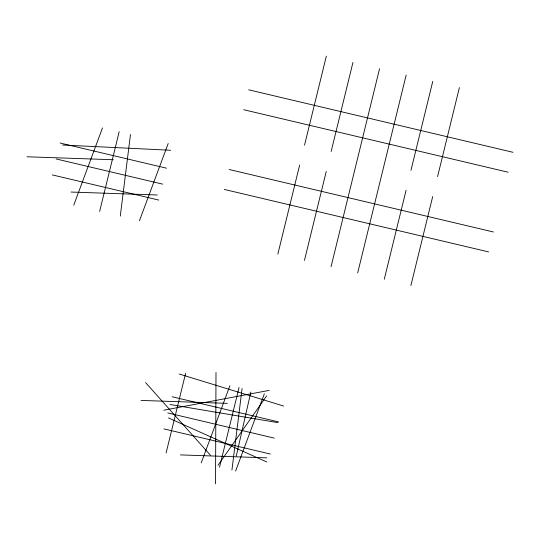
<?xml version="1.0" encoding="UTF-8"?>
<svg xmlns="http://www.w3.org/2000/svg" width="540" height="540" viewBox="0 0 540 540"><rect width="100%" height="100%" fill="white"/><g stroke="black" fill="none" stroke-linecap="round" stroke-linejoin="round"><path stroke-width="0.81" d="M215.541 483.84L216 372.492M120.292 216.115L130.464 134.534M231.923 470.09L242.096 388.51M236.284 456.03L250.844 392.026M99.65 211.397L119.178 131.699M166.097 452.979L185.625 373.288M219.524 467.215L239.051 387.524M277.844 254.104L299.653 165.092M304.533 145.172L326.336 56.16M304.452 260.395L326.261 171.383M331.142 151.463L352.951 62.451M331.06 266.686L379.559 68.742M357.669 272.97L406.168 75.033M384.277 279.261L406.087 190.256M410.967 170.33L432.776 81.324M410.886 285.552L432.695 196.547M437.576 176.621L459.385 87.615M73.764 205.112L102.492 127.919M139.462 220.712L168.19 143.512M201.197 462.915L229.919 385.722M235.622 471.029L264.35 393.836M217.998 465.264L266.659 395.861M163.829 410.198L269.143 390.386M27 156.789L113.292 159.732M70.997 192.051L157.282 194.987M141.048 400.417L227.333 403.353M180.448 454.903L266.74 457.846M62.593 145.004L170.6 150.262M170.107 404.514L277.837 422.631M248.63 89.802L513 152.3M243.749 109.728L508.12 172.22M229.109 169.493L493.472 231.991M60.102 143.033L166.536 168.19M224.228 189.419L488.592 251.91M56.194 158.969L162.628 184.126M52.292 174.906L158.726 200.07M172.145 396.765L278.579 421.922M167.825 412.945L274.259 438.109M163.924 428.888L270.358 454.046M179.233 374.018L283.561 406.026M168.494 417.933L266.807 461.997M145.584 382.583L210.398 455.2"/></g></svg>
